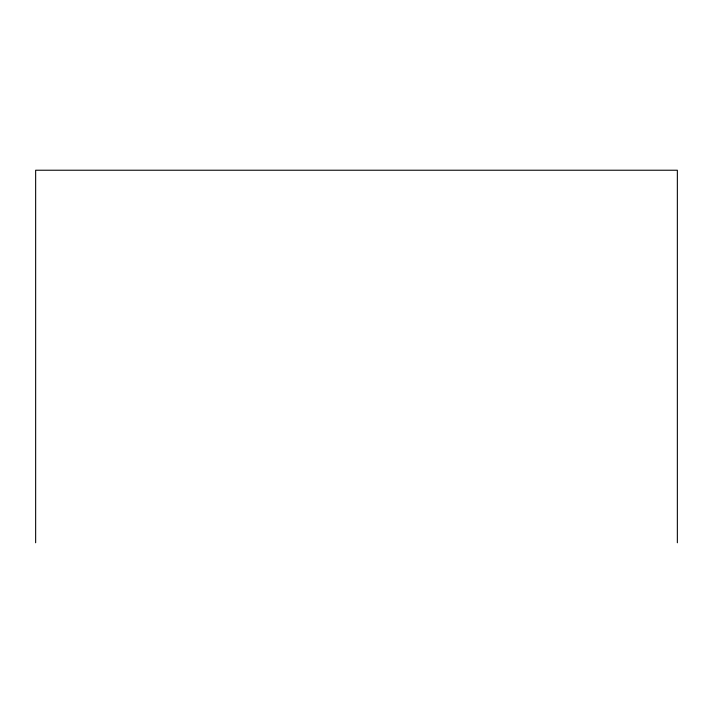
<?xml version="1.0" encoding="UTF-8"?>
<svg xmlns="http://www.w3.org/2000/svg" width="713" height="713" viewBox="0 0 713 713"><rect width="100%" height="100%" fill="white"/><g stroke="black" fill="none" stroke-linecap="round" stroke-linejoin="round"><path stroke-width="1.07" d="M677.35 542.771L677.35 170.229L35.65 170.229L35.65 542.771"/></g></svg>
